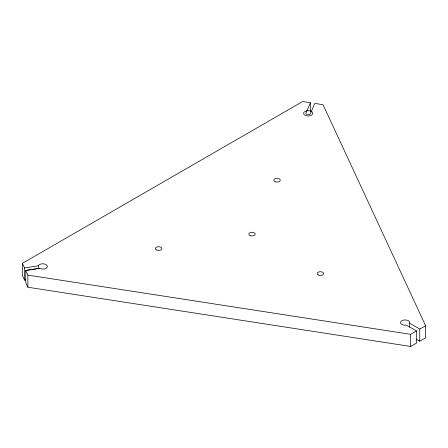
<?xml version="1.0" encoding="UTF-8"?>
<svg xmlns="http://www.w3.org/2000/svg" width="448" height="448" viewBox="0 0 448 448"><rect width="100%" height="100%" fill="white"/><g stroke="black" fill="none" stroke-linecap="round" stroke-linejoin="round"><path stroke-width="0.67" d="M38.343 268.503L38.36 265.742A4.575 2.638 0 0 1 44.341 263.945A4.575 2.638 0 0 1 46.922 267.54A4.575 2.638 0 0 1 40.488 268.71L39.57 268.302L25.715 270.463L25.715 282.604L27.866 287.241L410.665 346.461L416.517 343.084L416.517 330.949L406.308 325.136A4.575 2.638 0 0 1 400.618 323.047A4.575 2.638 0 0 1 404.723 319.956A4.575 2.638 0 0 1 409.696 322.588L409.556 327.242M25.922 279.866L24.539 280.078L22.4 275.464L22.4 263.329L302.624 101.539L310.391 102.743L305.984 112.991A2.285 1.322 0 0 0 307.602 114.61A2.285 1.322 0 0 0 310.402 113.674L314.81 103.426L323.03 104.698L425.6 325.702L425.6 337.837L419.748 341.214L416.153 339.142M39.57 268.302L25.715 270.463L27.866 275.106L410.665 334.326L416.517 330.949M409.556 323.198L419.748 329.078L425.6 325.702M22.4 263.329L24.539 267.943L38.343 265.804M419.748 329.078L419.748 341.214M410.665 334.326L410.665 346.461M310.391 102.743L310.391 111.507M27.866 275.106L27.866 287.241M24.539 267.943L24.539 280.078M307.009 110.785L305.906 111.048A4.575 2.638 0 0 0 304.45 114.85A4.575 2.638 0 0 0 311.136 115.354A4.575 2.638 0 0 0 311.427 111.468L310.481 111.048A4.575 2.638 0 0 0 307.009 110.785M318.119 274.91A3.231 1.865 0 0 0 323.523 274.07A3.231 1.865 0 0 0 319.564 271.79A3.231 1.865 0 0 0 318.119 274.91M250.415 235.732A3.231 1.865 0 0 0 255.259 234.114A3.231 1.865 0 0 0 250.415 232.501A3.231 1.865 0 0 0 250.415 235.732M275.442 181.81A3.231 1.865 0 0 0 280.286 180.191A3.231 1.865 0 0 0 275.442 178.578A3.231 1.865 0 0 0 275.442 181.81M156.352 249.883A3.231 1.865 0 0 0 161.756 249.049A3.231 1.865 0 0 0 157.797 246.764A3.231 1.865 0 0 0 156.352 249.883"/></g></svg>
